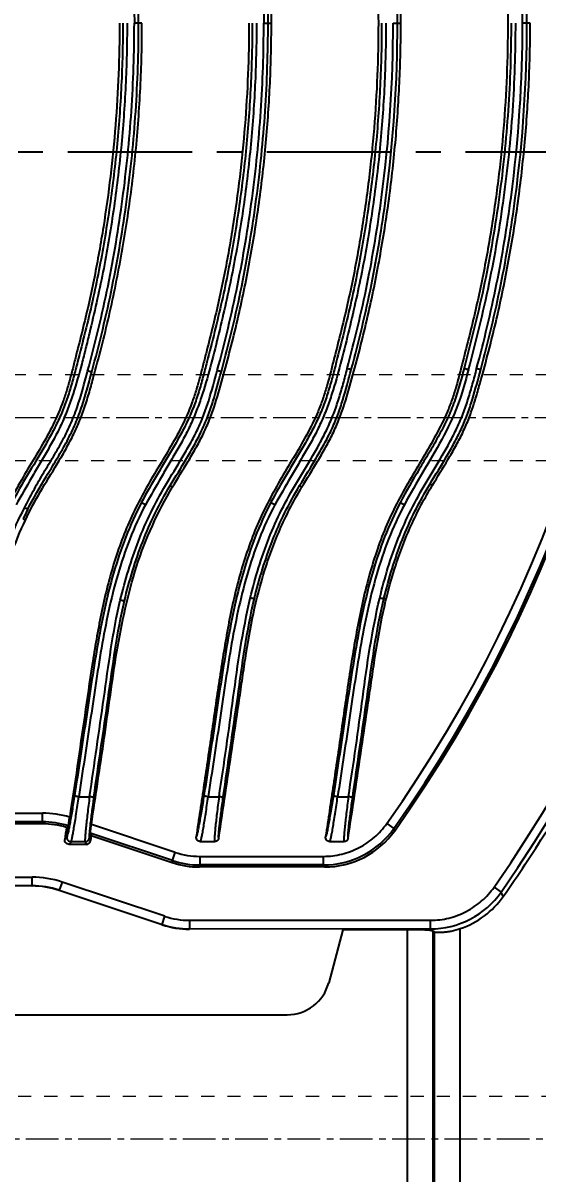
# Model space of a CAD drawing. Header units: millimetres. Extents: x -946 to 3963, y -10008 to 1396.
# Drawn here: x 1939.4 to 1999.4, y -3191.5 to -3057.5 of the extents above; entities that cross this region are included whole.
import ezdxf

# ---------------------------------------------------------------- set-up
doc = ezdxf.new("R2010")
doc.units = ezdxf.units.MM
doc.header["$LTSCALE"] = 16.335
doc.header["$PDMODE"] = 3
doc.header["$PDSIZE"] = 0.3125
doc.linetypes.add('CENTER', pattern=[0.6, 0.375, -0.075, 0.075, -0.075])
doc.linetypes.add('HIDDEN', pattern=[0.2, 0.1, -0.1])
doc.layers.get('0').update_dxf_attribs({"linetype": 'CONTINUOUS'})
doc.layers.get('Defpoints').update_dxf_attribs({"linetype": 'CONTINUOUS'})
doc.layers.add('cool', color=153, linetype='HIDDEN', lineweight=9)
doc.layers.add('DEFAULT_2', color=8, linetype='HIDDEN')
doc.layers.add('DIM', color=3, linetype='CONTINUOUS')
doc.styles.get("Standard").update_dxf_attribs({"font": 'txt', "width": 0.8})
doc.dimstyles.new('11', dxfattribs={"dimtxt": 10, "dimasz": 10, "dimexe": 0, "dimexo": 0, "dimgap": 0, "dimtad": 0, "dimzin": 0, "dimdsep": 46, "dimtxsty": 'Standard', "dimcen": 0, "dimclrd": 4, "dimclre": 4, "dimclrt": 6, "dimazin": 0, "dimtfac": 1, "dimtofl": 0, "dimtmove": 0, "dimatfit": 3, "dimfxl": 0, "dimtolj": 1, "dimtzin": 0, "dimarcsym": 0})

# ---------------------------------------------------------------- blocks, each defined once
blk = doc.blocks.new('02')
at = {"layer": 'cool', "ltscale": 0.932966}
blk.add_line((1262.52, -963.86), (1863.86, -963.86), dxfattribs=at)
at = {"layer": 'cool', "color": 1, "linetype": 'CENTER', "ltscale": 0.621977}
blk.add_line((1248.19, -968.86), (1878.19, -968.86), dxfattribs=at)
blk = doc.blocks.new('*D205')
at = {"layer": 'Defpoints', "color": 0}
for p in [(1773.18, -3072.54), (2067.38, -3072.54), (2099.57, -3072.54)]:
    blk.add_point(p, dxfattribs=at)
at = {"layer": 'DIM', "color": 4, "lineweight": -2}
blk.add_line((2067.38, -3072.54), (2099.57, -3072.54), dxfattribs=at)
at = {"layer": 'DIM', "color": 6, "insert": (2105.57, -3072.54), "char_height": 6, "attachment_point": 5}
blk.add_mtext('\\A1;0.00', dxfattribs=at)
blk = doc.blocks.new('*D206')
at = {"layer": 'Defpoints', "color": 0}
for p in [(2061.25, -3041.54), (2099.57, -3041.54), (1773.18, -3072.54)]:
    blk.add_point(p, dxfattribs=at)
at = {"layer": 'DIM', "color": 4, "lineweight": -2}
blk.add_line((2061.25, -3041.54), (2099.57, -3041.54), dxfattribs=at)
at = {"layer": 'DIM', "color": 6, "insert": (2107.57, -3041.54), "char_height": 6, "attachment_point": 5}
blk.add_mtext('\\A1;31.00', dxfattribs=at)
blk = doc.blocks.new('*D207')
at = {"layer": 'Defpoints', "color": 0}
for p in [(1773.18, -3072.54), (2067.38, -3103.54), (2099.57, -3103.54)]:
    blk.add_point(p, dxfattribs=at)
at = {"layer": 'DIM', "color": 4, "lineweight": -2}
blk.add_line((2067.38, -3103.54), (2099.57, -3103.54), dxfattribs=at)
at = {"layer": 'DIM', "color": 6, "insert": (2107.57, -3103.54), "char_height": 6, "attachment_point": 5}
blk.add_mtext('\\A1;31.00', dxfattribs=at)
blk = doc.blocks.new('*D208')
at = {"layer": 'Defpoints', "color": 0}
for p in [(1773.18, -3072.54), (2033.36, -3187.54), (2099.57, -3187.54)]:
    blk.add_point(p, dxfattribs=at)
at = {"layer": 'DIM', "color": 4, "lineweight": -2}
blk.add_line((2033.36, -3187.54), (2099.57, -3187.54), dxfattribs=at)
at = {"layer": 'DIM', "color": 6, "insert": (2109.17, -3187.54), "char_height": 6, "attachment_point": 5}
blk.add_mtext('\\A1;115.00', dxfattribs=at)
blk = doc.blocks.new('*D209')
at = {"layer": 'Defpoints', "color": 0}
for p in [(1773.18, -3072.54), (2039.18, -3232.54), (2099.57, -3232.54)]:
    blk.add_point(p, dxfattribs=at)
at = {"layer": 'DIM', "color": 4, "lineweight": -2}
blk.add_line((2039.18, -3232.54), (2099.57, -3232.54), dxfattribs=at)
at = {"layer": 'DIM', "color": 6, "insert": (2109.57, -3232.54), "char_height": 6, "attachment_point": 5}
blk.add_mtext('\\A1;160.00', dxfattribs=at)
blk = doc.blocks.new('*D211')
at = {"layer": 'Defpoints', "color": 0}
for p in [(1773.18, -3072.54), (2028.18, -3229.89), (2028.18, -3271.38)]:
    blk.add_point(p, dxfattribs=at)
at = {"layer": 'DIM', "color": 4, "lineweight": -2}
blk.add_line((2028.18, -3229.89), (2028.18, -3271.38), dxfattribs=at)
at = {"layer": 'DIM', "color": 6, "insert": (2028.18, -3282.58), "char_height": 6, "attachment_point": 5, "rotation": 90}
blk.add_mtext('\\A1;255.00', dxfattribs=at)
blk = doc.blocks.new('*D226')
at = {"layer": 'Defpoints', "color": 0}
for p in [(2028.18, -2873.59), (2028.18, -2910.75), (1773.18, -3072.54)]:
    blk.add_point(p, dxfattribs=at)
at = {"layer": 'DIM', "color": 4, "lineweight": -2}
blk.add_line((2028.18, -2910.75), (2028.18, -2873.59), dxfattribs=at)
at = {"layer": 'DIM', "color": 6, "insert": (2028.18, -2862.39), "char_height": 6, "attachment_point": 5, "rotation": 90}
blk.add_mtext('\\A1;255.00', dxfattribs=at)
blk = doc.blocks.new('*D227')
at = {"layer": 'Defpoints', "color": 0}
for p in [(2039.18, -2912.54), (2096.69, -2912.54), (1773.18, -3072.54)]:
    blk.add_point(p, dxfattribs=at)
at = {"layer": 'DIM', "color": 4, "lineweight": -2}
blk.add_line((2039.18, -2912.54), (2096.69, -2912.54), dxfattribs=at)
at = {"layer": 'DIM', "color": 6, "insert": (2106.69, -2912.54), "char_height": 6, "attachment_point": 5}
blk.add_mtext('\\A1;160.00', dxfattribs=at)
blk = doc.blocks.new('*D228')
at = {"layer": 'Defpoints', "color": 0}
for p in [(2065.11, -2963.54), (2096.69, -2963.54), (1773.18, -3072.54)]:
    blk.add_point(p, dxfattribs=at)
at = {"layer": 'DIM', "color": 4, "lineweight": -2}
blk.add_line((2065.11, -2963.54), (2096.69, -2963.54), dxfattribs=at)
at = {"layer": 'DIM', "color": 6, "insert": (2106.69, -2963.54), "char_height": 6, "attachment_point": 5}
blk.add_mtext('\\A1;109.00', dxfattribs=at)
blk = doc.blocks.new('09')
at = {"layer": 'cool', "ltscale": 0.932966}
for p, q in [((-509.34, -627.52), (-950.01, -627.52)), ((-509.34, -637.52), (-950.01, -637.52))]:
    blk.add_line(p, q, dxfattribs=at)
at = {"layer": 'cool', "color": 1, "linetype": 'CENTER', "ltscale": 0.621977}
blk.add_line((-495.01, -632.52), (-1125.01, -632.52), dxfattribs=at)

msp = doc.modelspace()

# ---------------------------------------------------------------- linework, layer by layer
at = {"color": 7, "linetype": 'Continuous'}
for p, q in [((1953.28, -3057.537), (1952.391, -3057.537)), ((1967.466, -3057.537), (1968.355, -3057.537)), ((1982.541, -3057.537), (1983.43, -3057.537)), ((1998.505, -3057.537), (1997.616, -3057.537)), ((1956.571, -3111.424), (1956.841, -3111.584)), ((1971.646, -3111.424), (1971.916, -3111.584)), ((1986.852, -3111.204), (1987.122, -3111.365)), ((1939.422, -3115.317), (1939.695, -3115.447)), ((1945.918, -3147.682), (1947.178, -3147.682)), ((1960.993, -3147.682), (1962.253, -3147.682)), ((1976.068, -3147.682), (1977.328, -3147.682)), ((1936.656, -3149.594), (1941.688, -3149.594)), ((1941.688, -3150.598), (1941.688, -3149.594)), ((1941.688, -3150.598), (1936.681, -3150.598)), ((1941.664, -3150.832), (1936.798, -3150.832)), ((1941.664, -3150.832), (1941.688, -3150.598)), ((1944.712, -3151.063), (1944.856, -3150.1)), ((1957.158, -3154.156), (1947.381, -3150.897)), ((1981.795, -3150.806), (1982.615, -3151.386)), ((1944.494, -3151.239), (1944.68, -3151.054)), ((1947.238, -3151.854), (1947.145, -3152.485)), ((1947.238, -3151.854), (1947.379, -3152.201)), ((1956.84, -3155.108), (1947.263, -3151.915)), ((1947.379, -3152.201), (1947.291, -3152.79)), ((1947.379, -3152.201), (1956.802, -3155.342)), ((1982.731, -3151.627), (1982.615, -3151.386)), ((1944.522, -3152.338), (1944.285, -3152.643)), ((1944.781, -3153.219), (1945.018, -3152.914)), ((1946.795, -3153.219), (1944.781, -3153.219)), ((1946.649, -3152.914), (1945.018, -3152.914)), ((1946.649, -3152.914), (1946.795, -3153.219)), ((1947.291, -3152.79), (1947.145, -3152.485)), ((1961.724, -3152.914), (1960.093, -3152.914)), ((1976.799, -3152.914), (1975.168, -3152.914)), ((1956.84, -3155.108), (1957.158, -3154.156)), ((1960.014, -3154.619), (1974.423, -3154.619)), ((1960.014, -3154.619), (1960.014, -3155.623)), ((1974.423, -3155.623), (1974.423, -3154.619)), ((1956.802, -3155.342), (1956.84, -3155.108)), ((1960.014, -3155.623), (1959.976, -3155.857)), ((1974.545, -3155.857), (1959.976, -3155.857)), ((1974.423, -3155.623), (1960.014, -3155.623)), ((1974.423, -3155.623), (1974.545, -3155.857)), ((1936.798, -3157.043), (1940.473, -3157.043)), ((1940.473, -3158.047), (1940.473, -3157.043)), ((1943.964, -3157.61), (1943.647, -3158.562)), ((1955.949, -3161.605), (1943.964, -3157.61)), ((1940.469, -3158.071), (1926.259, -3158.071)), ((1940.469, -3158.071), (1940.473, -3158.047)), ((1943.647, -3158.562), (1943.643, -3158.586)), ((1955.628, -3162.581), (1943.643, -3158.586)), ((1994.294, -3158.205), (1995.117, -3158.78)), ((1995.364, -3159.285), (1995.117, -3158.78)), ((1955.632, -3162.557), (1955.949, -3161.605)), ((1955.628, -3162.581), (1955.632, -3162.557)), ((1958.805, -3162.068), (1986.887, -3162.068)), ((1958.805, -3162.068), (1958.805, -3163.072)), ((1986.887, -3163.072), (1986.887, -3162.068)), ((1986.887, -3163.072), (1958.801, -3163.096)), ((1958.805, -3163.072), (1958.801, -3163.096)), ((1976.694, -3163.159), (1975.032, -3169.359)), ((1984.183, -3163.159), (1976.694, -3163.159)), ((1984.183, -3163.159), (1984.183, -3216.178)), ((1986.985, -3163.26), (1986.887, -3163.072)), ((1987.172, -3163.301), (1987.172, -3216.179)), ((1987.369, -3224.65), (1987.369, -3163.416)), ((1990.358, -3240.299), (1990.358, -3163.036)), ((1929.574, -3173.064), (1970.203, -3173.064))]:
    msp.add_line(p, q, dxfattribs=at)
at = {"color": 1, "linetype": 'CENTER', "ltscale": 2.363516}
msp.add_line((1458.182, -3072.537), (2088.182, -3072.537), dxfattribs=at)
at = {"color": 7, "linetype": 'Continuous'}
for centre, radius, start, end in [((1850.061, -3057.537), 176.894, 325.08661, 34.91339), ((1850.061, -3057.537), 175.89, 325.08661, 34.91339), ((1850.061, -3057.537), 161.41, 324.70131, 35.29869), ((1850.061, -3057.537), 162.413, 324.70131, 35.29869), ((1850.061, -3057.537), 162.648, 324.65576, 35.34424), ((1976.984, -3132.851), 41.453, 153.21855, 154.97743), ((1941.694, -3160.591), 10.997, 73.25827, 90.03298), ((1941.657, -3160.919), 10.087, 73.66473, 89.95838), ((1941.694, -3160.593), 9.995, 72.61839, 90.03544), ((1974.545, -3145.822), 10.035, 269.99588, 324.65988), ((1850.061, -3057.537), 177.386, 324.99861, 327.92118), ((1945.02, -3152.41), 0.503, 171.88449, 269.8602), ((1946.795, -3152.717), 0.502, 269.99958, 351.61454), ((1960.016, -3145.572), 9.047, 251.58099, 269.98406), ((1960.025, -3145.519), 10.103, 251.62681, 269.93825), ((1940.462, -3168.154), 11.111, 71.62431, 89.94074), ((1940.463, -3168.145), 10.098, 71.62181, 89.94324), ((1987.144, -3153.53), 10.035, 288.68039, 325.00283), ((1958.815, -3152.978), 9.091, 251.62431, 269.94074), ((1958.816, -3152.969), 10.103, 251.62681, 269.93825), ((2003.839, -3134.944), 32.893, 239.55537, 239.9543), ((1970.203, -3168.064), 5, 270, 345)]:
    msp.add_arc(centre, radius, start, end, dxfattribs=at)
for centre, major_axis, ratio, start_param, end_param in [((3492.654, -3381.938), (1552.484, 200.137), 0.999342, 2.8652866, 2.8661934), ((1959.981, -3145.793), (1.612, 9.934), 0.9985935, -3.3022455, -2.9809398), ((1940.465, -3168.135), (1.612, 9.934), 0.9985935, -0.1606529, 0.1606529), ((1958.806, -3153.032), (-1.612, -9.934), 0.9985935, -0.1606529, 0.1606529), ((1984.183, -3163.316), (3, 0), 0.0524078, 0.365703, 1.5707963)]:
    msp.add_ellipse(centre, major_axis=major_axis, ratio=ratio, start_param=start_param, end_param=end_param, dxfattribs=at)
for points, knots in [([(1959.597, -2962.736), (1959.897, -2964.758), (1960.507, -2968.799), (1961.396, -2974.865), (1962.262, -2980.934), (1963.06, -2985.981), (1963.861, -2989.99), (1964.589, -2992.969), (1965.479, -2995.905), (1966.554, -2998.78), (1967.851, -3001.561), (1969.338, -3004.244), (1970.918, -3006.871), (1972.467, -3009.519), (1973.615, -3011.807), (1974.354, -3013.714), (1974.963, -3015.666), (1975.583, -3018.146), (1976.344, -3021.117), (1977.067, -3024.096), (1977.727, -3027.089), (1978.312, -3030.099), (1979.006, -3034.127), (1979.736, -3039.185), (1980.564, -3047.317), (1980.813, -3053.451), (1980.813, -3057.537)], [0, 0, 0, 0, 0.0624957, 0.1249913, 0.1874871, 0.2499822, 0.2812327, 0.3124839, 0.3437395, 0.3750023, 0.4062503, 0.4375085, 0.4687475, 0.500021, 0.531299, 0.5469017, 0.5625149, 0.5938092, 0.6250622, 0.6562986, 0.6875503, 0.7187999, 0.7500485, 0.8125426, 0.875037, 1, 1, 1, 1]), ([(1974.672, -2962.736), (1974.972, -2964.758), (1975.582, -2968.799), (1976.471, -2974.865), (1977.337, -2980.934), (1978.135, -2985.981), (1978.936, -2989.99), (1979.664, -2992.969), (1980.554, -2995.905), (1981.629, -2998.78), (1982.926, -3001.561), (1984.413, -3004.244), (1985.993, -3006.871), (1987.542, -3009.519), (1988.69, -3011.807), (1989.429, -3013.714), (1990.038, -3015.666), (1990.658, -3018.146), (1991.419, -3021.117), (1992.142, -3024.096), (1992.802, -3027.089), (1993.387, -3030.099), (1994.081, -3034.127), (1994.811, -3039.185), (1995.639, -3047.317), (1995.888, -3053.451), (1995.888, -3057.537)], [0, 0, 0, 0, 0.0624957, 0.1249913, 0.1874871, 0.2499822, 0.2812327, 0.3124839, 0.3437395, 0.3750023, 0.4062503, 0.4375085, 0.4687475, 0.500021, 0.531299, 0.5469017, 0.5625149, 0.5938092, 0.6250622, 0.6562986, 0.6875503, 0.7187999, 0.7500485, 0.8125426, 0.875037, 1, 1, 1, 1]), ([(1983.43, -3057.537), (1983.43, -3054.963), (1983.3, -3049.816), (1982.718, -3042.114), (1981.91, -3035.728), (1981.073, -3030.649), (1980.351, -3026.856), (1979.534, -3023.083), (1978.61, -3019.333), (1977.602, -3015.609), (1976.556, -3011.885), (1974.903, -3008.377), (1972.878, -3005.09), (1970.883, -3001.784), (1969.75, -2999.467), (1969.245, -2998.284)], [0, 0, 0, 0, 0.1249957, 0.2499904, 0.3749848, 0.4374866, 0.4999868, 0.562493, 0.6249846, 0.6874981, 0.7500027, 0.8124988, 0.8750027, 0.9375031, 1, 1, 1, 1]), ([(1939.695, -3001.411), (1940.257, -3002.499), (1941.496, -3004.617), (1943.423, -3007.733), (1945.154, -3010.964), (1946.102, -3013.857), (1946.745, -3016.197), (1947.212, -3017.961), (1947.677, -3019.727), (1948.266, -3022.087), (1948.943, -3025.047), (1949.667, -3028.613), (1950.306, -3032.189), (1951.046, -3036.973), (1951.76, -3042.986), (1952.277, -3050.246), (1952.391, -3055.104), (1952.391, -3057.537)], [0, 0, 0, 0, 0.062992, 0.1261033, 0.1886675, 0.250948, 0.2822236, 0.3135448, 0.3448703, 0.3761825, 0.4386997, 0.5010735, 0.5633678, 0.6256173, 0.7500983, 0.8747982, 1, 1, 1, 1]), ([(1952.893, -3057.537), (1952.893, -3055.097), (1952.778, -3050.227), (1952.26, -3042.948), (1951.543, -3036.92), (1950.801, -3032.125), (1950.159, -3028.539), (1949.433, -3024.964), (1948.754, -3021.997), (1948.163, -3019.63), (1947.697, -3017.861), (1947.228, -3016.091), (1946.579, -3013.73), (1945.616, -3010.799), (1943.866, -3007.533), (1941.933, -3004.408), (1940.697, -3002.298), (1940.14, -3001.221)], [0, 0, 0, 0, 0.1250926, 0.2496836, 0.3740534, 0.4362456, 0.4984824, 0.560803, 0.6232833, 0.6545699, 0.6858505, 0.7171265, 0.7484344, 0.8114341, 0.874767, 0.9378146, 1, 1, 1, 1]), ([(1957.769, -3006.557), (1958.353, -3007.476), (1959.432, -3009.375), (1960.71, -3012.392), (1961.679, -3015.517), (1962.767, -3019.739), (1964.053, -3025.037), (1965.29, -3031.465), (1966.26, -3037.94), (1967.189, -3046.621), (1967.467, -3053.172), (1967.466, -3057.537)], [0, 0, 0, 0, 0.0624487, 0.1248941, 0.1873404, 0.249804, 0.3747513, 0.4997482, 0.6247867, 0.7498586, 1, 1, 1, 1]), ([(1983.043, -3057.537), (1983.043, -3053.639), (1982.822, -3047.797), (1982.086, -3040.052), (1981.317, -3034.28), (1980.331, -3028.536), (1979.33, -3023.777), (1978.412, -3019.99), (1977.66, -3017.159), (1976.908, -3014.323), (1976.309, -3012.455), (1975.954, -3011.54)], [0, 0, 0, 0, 0.2502401, 0.3748814, 0.4994266, 0.6240474, 0.7489485, 0.8115904, 0.8742533, 0.9369593, 1, 1, 1, 1]), ([(1997.616, -3057.537), (1997.603, -3055.595), (1997.533, -3051.712), (1997.212, -3045.894), (1996.654, -3040.096), (1995.889, -3034.323), (1995.087, -3029.537), (1994.304, -3025.736), (1993.665, -3022.898), (1993.014, -3020.063), (1992.072, -3016.301), (1991.176, -3013.53), (1990.514, -3011.709)], [0, 0, 0, 0, 0.1250917, 0.2501698, 0.3752328, 0.5002661, 0.6252671, 0.6877451, 0.7502231, 0.8126984, 0.8751448, 1, 1, 1, 1]), ([(1967.968, -3057.537), (1967.968, -3053.924), (1967.715, -3046.711), (1966.767, -3037.743), (1965.637, -3030.634), (1964.776, -3026.213), (1963.991, -3022.69), (1963.352, -3020.055), (1962.657, -3017.431), (1962.195, -3015.682), (1961.948, -3014.812)], [0, 0, 0, 0, 0.2504372, 0.4997934, 0.6244661, 0.7493187, 0.8118975, 0.8745956, 0.9372949, 1, 1, 1, 1]), ([(1968.355, -3057.537), (1968.355, -3053.922), (1968.096, -3046.689), (1966.956, -3035.894), (1965.038, -3025.209), (1963.259, -3018.194), (1962.268, -3014.717)], [0, 0, 0, 0, 0.2499843, 0.5000017, 0.749998, 1, 1, 1, 1]), ([(1998.118, -3057.537), (1998.118, -3053.923), (1997.865, -3046.71), (1996.917, -3037.742), (1995.786, -3030.633), (1994.926, -3026.213), (1994.141, -3022.691), (1993.502, -3020.055), (1992.807, -3017.432), (1992.345, -3015.682), (1992.098, -3014.811)], [0, 0, 0, 0, 0.250471, 0.4998267, 0.6244863, 0.7493181, 0.8118819, 0.8745671, 0.9372712, 1, 1, 1, 1]), ([(1950.663, -3057.537), (1950.663, -3061.508), (1950.428, -3067.468), (1949.646, -3075.373), (1948.958, -3080.291), (1948.298, -3084.207), (1947.749, -3087.135), (1947.132, -3090.05), (1946.446, -3092.949), (1945.83, -3095.354), (1945.346, -3097.28), (1944.979, -3098.724), (1944.577, -3100.159), (1943.953, -3102.045), (1942.981, -3104.336), (1941.533, -3106.944), (1939.462, -3110.331), (1937.503, -3113.796), (1935.942, -3117.452), (1934.651, -3121.211), (1933.449, -3126.037), (1932.449, -3131.911), (1931.585, -3137.805), (1930.742, -3143.703), (1930.15, -3147.63), (1929.857, -3149.594)], [0, 0, 0, 0, 0.1249727, 0.1874711, 0.2499696, 0.2812203, 0.3124711, 0.3437228, 0.3749719, 0.4062197, 0.4218517, 0.4374851, 0.4531093, 0.468735, 0.500006, 0.5312536, 0.5625155, 0.6250021, 0.6562544, 0.6875136, 0.7500005, 0.8124995, 0.8749995, 0.9374997, 1, 1, 1, 1]), ([(1951.05, -3057.537), (1951.05, -3059.965), (1950.933, -3064.813), (1950.404, -3072.058), (1949.671, -3078.055), (1948.919, -3082.826), (1948.27, -3086.392), (1947.529, -3089.948), (1946.676, -3093.489), (1945.922, -3096.432), (1945.317, -3098.78), (1944.829, -3100.514), (1944.255, -3102.209), (1943.553, -3103.853), (1942.732, -3105.451), (1941.535, -3107.561), (1939.941, -3110.171), (1938.715, -3112.298), (1938.144, -3113.389)], [0, 0, 0, 0, 0.1253855, 0.2502477, 0.3748907, 0.4372121, 0.4995768, 0.5620314, 0.6246989, 0.6876098, 0.7189058, 0.7499045, 0.7805975, 0.8112191, 0.8420942, 0.8733166, 0.9364479, 1, 1, 1, 1]), ([(1951.552, -3057.537), (1951.537, -3059.972), (1951.434, -3064.841), (1950.899, -3072.128), (1950.016, -3079.378), (1949.002, -3085.379), (1947.991, -3090.138), (1947.3, -3093.099), (1946.719, -3095.46), (1946.124, -3097.817), (1945.468, -3100.161), (1944.663, -3102.457), (1943.97, -3104.144), (1943.162, -3105.78), (1942.264, -3107.366), (1941.33, -3108.932), (1940.111, -3111.034), (1939.216, -3112.621), (1938.606, -3113.671)], [0, 0, 0, 0, 0.1251138, 0.2502097, 0.375277, 0.5003004, 0.5627992, 0.6252826, 0.6565186, 0.6877499, 0.750214, 0.7814823, 0.8127195, 0.8439142, 0.8751307, 0.9063761, 0.9376006, 1, 1, 1, 1]), ([(1939.695, -3115.447), (1940.228, -3114.31), (1941.421, -3112.094), (1943.09, -3109.434), (1944.369, -3107.269), (1945.252, -3105.602), (1946.037, -3103.887), (1946.687, -3102.116), (1947.224, -3100.309), (1947.873, -3097.881), (1948.69, -3094.848), (1949.568, -3091.183), (1950.344, -3087.495), (1951.034, -3083.79), (1951.832, -3078.828), (1952.601, -3072.593), (1953.156, -3065.074), (1953.28, -3060.049), (1953.28, -3057.537)], [0, 0, 0, 0, 0.0624986, 0.1249939, 0.1562516, 0.1875483, 0.2188151, 0.2500373, 0.2812922, 0.3125791, 0.3750777, 0.4375609, 0.5000632, 0.562557, 0.6250524, 0.750035, 0.8750173, 1, 1, 1, 1]), ([(1965.738, -3057.537), (1965.738, -3061.527), (1965.501, -3067.517), (1964.711, -3075.461), (1964.016, -3080.403), (1963.349, -3084.338), (1962.796, -3087.28), (1962.171, -3090.208), (1961.478, -3093.12), (1960.861, -3095.537), (1960.371, -3097.472), (1959.999, -3098.923), (1959.589, -3100.363), (1958.948, -3102.254), (1957.947, -3104.546), (1956.48, -3107.159), (1954.918, -3109.713), (1953.417, -3112.304), (1952.064, -3114.977), (1950.908, -3117.742), (1949.634, -3121.528), (1948.456, -3126.384), (1947.466, -3132.289), (1946.603, -3138.214), (1945.752, -3144.14), (1945.157, -3148.087), (1944.862, -3150.06)], [0, 0, 0, 0, 0.1249698, 0.1874668, 0.2499639, 0.281214, 0.3124641, 0.3437151, 0.3749634, 0.4062098, 0.421843, 0.4374785, 0.4531024, 0.4687246, 0.4999951, 0.5312451, 0.5625035, 0.5937522, 0.6250087, 0.6562617, 0.6875194, 0.7500057, 0.8125035, 0.8750022, 0.9375011, 1, 1, 1, 1]), ([(1946.952, -3098.082), (1947.395, -3096.44), (1948.249, -3093.14), (1949.354, -3088.14), (1950.285, -3083.092), (1951.304, -3076.325), (1952.161, -3067.807), (1952.39, -3060.962), (1952.39, -3057.537)], [0, 0, 0, 0, 0.124347, 0.2492027, 0.3744151, 0.4995904, 0.7495746, 1, 1, 1, 1]), ([(1947.438, -3098.183), (1947.883, -3096.538), (1948.739, -3093.23), (1949.847, -3088.217), (1950.781, -3083.157), (1951.804, -3076.373), (1952.663, -3067.833), (1952.893, -3060.97), (1952.893, -3057.537)], [0, 0, 0, 0, 0.1243122, 0.2491916, 0.3744048, 0.4995772, 0.7495661, 1, 1, 1, 1]), ([(1966.125, -3057.537), (1966.125, -3059.966), (1966.008, -3064.815), (1965.478, -3072.061), (1964.746, -3078.06), (1963.994, -3082.831), (1963.344, -3086.397), (1962.603, -3089.953), (1961.75, -3093.494), (1960.996, -3096.437), (1960.39, -3098.785), (1959.902, -3100.519), (1959.328, -3102.212), (1958.627, -3103.855), (1957.807, -3105.45), (1956.613, -3107.556), (1955.023, -3110.16), (1953.799, -3112.282), (1953.229, -3113.37)], [0, 0, 0, 0, 0.1254684, 0.2504039, 0.3751112, 0.4374615, 0.4998529, 0.5623319, 0.6250218, 0.6879553, 0.7192611, 0.7502638, 0.7809489, 0.8115465, 0.842381, 0.8735513, 0.9365683, 1, 1, 1, 1]), ([(1966.627, -3057.537), (1966.612, -3059.971), (1966.508, -3064.839), (1965.973, -3072.123), (1965.092, -3079.37), (1964.08, -3085.369), (1963.07, -3090.127), (1962.238, -3093.678), (1961.364, -3097.217), (1960.546, -3100.146), (1959.743, -3102.441), (1959.052, -3104.129), (1958.247, -3105.765), (1957.349, -3107.351), (1956.416, -3108.916), (1955.197, -3111.017), (1954.301, -3112.603), (1953.691, -3113.652)], [0, 0, 0, 0, 0.1251139, 0.2502097, 0.3752771, 0.5003005, 0.5627993, 0.6252831, 0.6877494, 0.7502136, 0.7814822, 0.8127194, 0.8439137, 0.8751299, 0.9063756, 0.9376006, 1, 1, 1, 1]), ([(1956.841, -3111.584), (1957.437, -3110.582), (1958.364, -3109.101), (1959.542, -3107.09), (1960.368, -3105.549), (1961.092, -3103.956), (1961.884, -3101.764), (1962.668, -3098.957), (1963.576, -3095.582), (1964.687, -3091.057), (1965.867, -3085.351), (1966.978, -3078.448), (1967.771, -3071.502), (1968.248, -3064.527), (1968.355, -3059.867), (1968.355, -3057.537)], [0, 0, 0, 0, 0.0625009, 0.0937523, 0.1250183, 0.156265, 0.1875241, 0.2500273, 0.3125282, 0.3750291, 0.5000223, 0.6250166, 0.7500108, 0.8750054, 1, 1, 1, 1]), ([(1980.813, -3057.537), (1980.813, -3061.623), (1980.564, -3067.757), (1979.736, -3075.889), (1979.006, -3080.947), (1978.312, -3084.975), (1977.727, -3087.985), (1977.067, -3090.978), (1976.344, -3093.957), (1975.583, -3096.927), (1974.963, -3099.408), (1974.354, -3101.36), (1973.615, -3103.267), (1972.467, -3105.555), (1970.918, -3108.203), (1969.338, -3110.83), (1967.851, -3113.513), (1966.554, -3116.294), (1965.479, -3119.168), (1964.589, -3122.104), (1963.861, -3125.084), (1963.06, -3129.093), (1962.262, -3134.14), (1961.396, -3140.209), (1960.507, -3146.275), (1959.897, -3150.316), (1959.597, -3152.338)], [0, 0, 0, 0, 0.124963, 0.1874574, 0.2499515, 0.2812001, 0.3124497, 0.3437014, 0.3749378, 0.4061908, 0.4374851, 0.4530982, 0.468701, 0.499979, 0.5312525, 0.5624915, 0.5937497, 0.6249977, 0.6562605, 0.6875161, 0.7187673, 0.7500178, 0.8125129, 0.8750087, 0.9375043, 1, 1, 1, 1]), ([(1962.04, -3098.038), (1962.483, -3096.399), (1963.334, -3093.102), (1964.437, -3088.107), (1965.366, -3083.065), (1966.382, -3076.304), (1967.237, -3067.795), (1967.466, -3060.958), (1967.466, -3057.537)], [0, 0, 0, 0, 0.1243485, 0.2492061, 0.3744192, 0.4995945, 0.7495768, 1, 1, 1, 1]), ([(1962.524, -3098.14), (1962.969, -3096.497), (1963.823, -3093.192), (1964.929, -3088.184), (1965.861, -3083.129), (1966.881, -3076.352), (1967.739, -3067.822), (1967.968, -3060.966), (1967.968, -3057.537)], [0, 0, 0, 0, 0.1243152, 0.2491966, 0.3744101, 0.4995819, 0.7495684, 1, 1, 1, 1]), ([(1981.2, -3057.537), (1981.2, -3059.966), (1981.083, -3064.815), (1980.553, -3072.062), (1979.821, -3078.06), (1979.068, -3082.831), (1978.418, -3086.398), (1977.678, -3089.954), (1976.825, -3093.495), (1976.071, -3096.438), (1975.465, -3098.786), (1974.977, -3100.52), (1974.403, -3102.213), (1973.702, -3103.855), (1972.882, -3105.45), (1971.688, -3107.556), (1970.098, -3110.161), (1968.874, -3112.283), (1968.304, -3113.371)], [0, 0, 0, 0, 0.1254693, 0.2504056, 0.3751136, 0.4374642, 0.4998559, 0.5623352, 0.6250254, 0.6879592, 0.719265, 0.7502676, 0.7809525, 0.8115498, 0.8423839, 0.8735538, 0.9365696, 1, 1, 1, 1]), ([(1981.702, -3057.537), (1981.687, -3059.971), (1981.583, -3064.839), (1981.048, -3072.123), (1980.167, -3079.37), (1979.154, -3085.369), (1978.145, -3090.127), (1977.313, -3093.678), (1976.439, -3097.217), (1975.621, -3100.146), (1974.818, -3102.441), (1974.127, -3104.129), (1973.321, -3105.765), (1972.424, -3107.351), (1971.491, -3108.917), (1970.272, -3111.018), (1969.376, -3112.604), (1968.766, -3113.653)], [0, 0, 0, 0, 0.1251139, 0.2502097, 0.3752771, 0.5003005, 0.5627993, 0.6252831, 0.6877494, 0.7502136, 0.7814821, 0.8127194, 0.8439138, 0.8751299, 0.9063756, 0.9376006, 1, 1, 1, 1]), ([(1971.916, -3111.584), (1972.512, -3110.583), (1973.439, -3109.101), (1974.617, -3107.09), (1975.442, -3105.549), (1976.167, -3103.957), (1976.959, -3101.764), (1977.743, -3098.957), (1978.651, -3095.582), (1979.762, -3091.057), (1980.942, -3085.351), (1982.052, -3078.448), (1982.846, -3071.502), (1983.323, -3064.527), (1983.43, -3059.867), (1983.43, -3057.537)], [0, 0, 0, 0, 0.0625009, 0.0937522, 0.1250185, 0.1562654, 0.1875239, 0.2500275, 0.3125285, 0.3750292, 0.5000225, 0.6250167, 0.7500108, 0.8750054, 1, 1, 1, 1]), ([(1995.888, -3057.537), (1995.888, -3061.623), (1995.639, -3067.757), (1994.811, -3075.889), (1994.081, -3080.947), (1993.387, -3084.975), (1992.802, -3087.985), (1992.142, -3090.978), (1991.419, -3093.957), (1990.658, -3096.927), (1990.038, -3099.408), (1989.429, -3101.36), (1988.69, -3103.267), (1987.542, -3105.555), (1985.993, -3108.203), (1984.413, -3110.83), (1982.926, -3113.513), (1981.629, -3116.294), (1980.554, -3119.168), (1979.664, -3122.104), (1978.936, -3125.084), (1978.135, -3129.093), (1977.337, -3134.14), (1976.471, -3140.209), (1975.582, -3146.275), (1974.972, -3150.316), (1974.672, -3152.338)], [0, 0, 0, 0, 0.124963, 0.1874574, 0.2499515, 0.2812001, 0.3124497, 0.3437014, 0.3749378, 0.4061908, 0.4374851, 0.4530982, 0.468701, 0.499979, 0.5312525, 0.5624915, 0.5937497, 0.6249977, 0.6562605, 0.6875161, 0.7187673, 0.7500178, 0.8125129, 0.8750087, 0.9375043, 1, 1, 1, 1]), ([(1977.177, -3097.802), (1977.616, -3096.171), (1978.457, -3092.893), (1979.546, -3087.925), (1980.464, -3082.912), (1981.972, -3072.834), (1982.539, -3064.328), (1982.539, -3057.537)], [0, 0, 0, 0, 0.1244086, 0.2493062, 0.3745446, 0.4997454, 1, 1, 1, 1]), ([(1977.663, -3097.904), (1978.103, -3096.269), (1978.947, -3092.982), (1980.04, -3088.002), (1980.961, -3082.977), (1982.473, -3072.873), (1983.043, -3064.345), (1983.043, -3057.537)], [0, 0, 0, 0, 0.1243832, 0.2493057, 0.3745416, 0.4997361, 1, 1, 1, 1]), ([(1987.122, -3111.365), (1987.717, -3110.369), (1988.641, -3108.895), (1989.806, -3106.889), (1990.616, -3105.348), (1991.321, -3103.756), (1991.9, -3102.114), (1992.403, -3100.448), (1993.016, -3098.212), (1993.77, -3095.412), (1994.87, -3090.906), (1996.04, -3085.225), (1997.14, -3078.353), (1997.927, -3071.438), (1998.399, -3064.495), (1998.505, -3059.856), (1998.505, -3057.537)], [0, 0, 0, 0, 0.0625008, 0.0937524, 0.1250175, 0.1562646, 0.1875236, 0.2187812, 0.250031, 0.3125316, 0.3750321, 0.5000247, 0.6250183, 0.7500119, 0.875006, 1, 1, 1, 1]), ([(1996.275, -3057.537), (1996.275, -3060.934), (1996.046, -3067.716), (1995.18, -3076.148), (1994.156, -3082.834), (1993.226, -3087.828), (1992.091, -3092.794), (1991.234, -3096.086), (1990.81, -3097.737)], [0, 0, 0, 0, 0.2505056, 0.4998699, 0.6244794, 0.749207, 0.8743012, 1, 1, 1, 1]), ([(1996.775, -3057.537), (1996.775, -3060.948), (1996.546, -3067.757), (1995.677, -3076.223), (1994.649, -3082.938), (1993.716, -3087.952), (1992.578, -3092.935), (1991.719, -3096.237), (1991.294, -3097.891)], [0, 0, 0, 0, 0.2505719, 0.499991, 0.6246459, 0.7494407, 0.8745615, 1, 1, 1, 1]), ([(1992.252, -3097.802), (1992.691, -3096.171), (1993.532, -3092.893), (1994.621, -3087.925), (1995.539, -3082.912), (1997.047, -3072.834), (1997.614, -3064.328), (1997.614, -3057.537)], [0, 0, 0, 0, 0.1244086, 0.2493062, 0.3745446, 0.4997454, 1, 1, 1, 1]), ([(1992.738, -3097.903), (1993.178, -3096.269), (1994.022, -3092.982), (1995.115, -3088.002), (1996.036, -3082.976), (1997.548, -3072.873), (1998.118, -3064.345), (1998.118, -3057.537)], [0, 0, 0, 0, 0.1243833, 0.2493057, 0.3745417, 0.4997361, 1, 1, 1, 1]), ([(1939.599, -3114.023), (1939.93, -3113.367), (1940.603, -3112.061), (1941.685, -3110.14), (1942.84, -3108.262), (1943.951, -3106.356), (1944.938, -3104.381), (1946.031, -3101.645), (1946.569, -3099.501), (1946.953, -3098.082)], [0, 0, 0, 0, 0.1249287, 0.2498401, 0.3747753, 0.4998443, 0.6249984, 0.7499349, 1, 1, 1, 1]), ([(1939.977, -3114.172), (1940.638, -3112.864), (1941.766, -3110.958), (1943.307, -3108.433), (1944.434, -3106.496), (1945.444, -3104.497), (1946.238, -3102.418), (1946.871, -3100.303), (1947.247, -3098.888), (1947.438, -3098.183)], [0, 0, 0, 0, 0.2479128, 0.3740035, 0.5005587, 0.6268333, 0.7522878, 0.8764722, 1, 1, 1, 1]), ([(1947.437, -3098.184), (1947.434, -3098.187), (1947.418, -3098.185), (1947.39, -3098.184), (1947.343, -3098.175), (1947.254, -3098.158), (1947.122, -3098.126), (1947.011, -3098.098), (1946.953, -3098.082)], [0, 0, 0, 0, 0.0262901, 0.0867116, 0.1806149, 0.3067189, 0.6370037, 1, 1, 1, 1]), ([(1950.752, -3124.782), (1951.307, -3122.45), (1952.353, -3118.984), (1954.262, -3114.54), (1956.038, -3111.319), (1957.665, -3108.701), (1958.907, -3106.567), (1959.761, -3104.939), (1960.485, -3103.262), (1961.261, -3100.965), (1961.724, -3099.208), (1962.04, -3098.038)], [0, 0, 0, 0, 0.2465548, 0.370802, 0.4968849, 0.6243299, 0.6878164, 0.7507893, 0.8132215, 0.875433, 1, 1, 1, 1]), ([(1956.573, -3111.425), (1957.195, -3110.37), (1958.166, -3108.806), (1959.399, -3106.681), (1960.251, -3105.045), (1960.974, -3103.355), (1961.749, -3101.056), (1962.21, -3099.303), (1962.524, -3098.14)], [0, 0, 0, 0, 0.2509295, 0.3771745, 0.503202, 0.6287443, 0.753253, 1, 1, 1, 1]), ([(1962.524, -3098.141), (1962.521, -3098.144), (1962.505, -3098.142), (1962.477, -3098.14), (1962.43, -3098.132), (1962.341, -3098.114), (1962.209, -3098.082), (1962.098, -3098.054), (1962.04, -3098.038)], [0, 0, 0, 0, 0.0262618, 0.086635, 0.1805163, 0.306672, 0.6370848, 1, 1, 1, 1]), ([(1965.901, -3124.526), (1966.188, -3123.348), (1966.819, -3121.003), (1968.008, -3117.559), (1969.502, -3114.23), (1971.292, -3111.053), (1972.889, -3108.469), (1974.086, -3106.353), (1974.913, -3104.726), (1975.637, -3103.051), (1976.22, -3101.321), (1976.732, -3099.571), (1977.042, -3098.395), (1977.185, -3097.804)], [0, 0, 0, 0, 0.1248033, 0.2496808, 0.3746224, 0.4996286, 0.6246869, 0.687227, 0.7497884, 0.812335, 0.8748748, 0.9374483, 1, 1, 1, 1]), ([(1971.647, -3111.424), (1972.281, -3110.351), (1973.271, -3108.76), (1974.52, -3106.594), (1975.381, -3104.927), (1976.105, -3103.205), (1976.879, -3100.865), (1977.345, -3099.085), (1977.663, -3097.904)], [0, 0, 0, 0, 0.2512359, 0.3776346, 0.5037356, 0.6291755, 0.7535269, 1, 1, 1, 1]), ([(1977.663, -3097.905), (1977.66, -3097.907), (1977.644, -3097.905), (1977.616, -3097.904), (1977.57, -3097.895), (1977.483, -3097.879), (1977.353, -3097.848), (1977.243, -3097.82), (1977.185, -3097.804)], [0, 0, 0, 0, 0.0262415, 0.0864546, 0.1799357, 0.3053524, 0.634842, 1, 1, 1, 1]), ([(1980.976, -3124.526), (1981.263, -3123.348), (1981.894, -3121.003), (1983.083, -3117.559), (1984.577, -3114.23), (1986.367, -3111.053), (1987.964, -3108.469), (1989.161, -3106.353), (1989.988, -3104.726), (1990.712, -3103.051), (1991.295, -3101.321), (1991.807, -3099.571), (1992.117, -3098.395), (1992.26, -3097.804)], [0, 0, 0, 0, 0.1248033, 0.2496808, 0.3746224, 0.4996286, 0.6246869, 0.687227, 0.7497884, 0.812335, 0.8748748, 0.9374483, 1, 1, 1, 1]), ([(1990.81, -3097.737), (1990.63, -3098.438), (1990.261, -3099.829), (1989.612, -3101.881), (1988.785, -3103.861), (1987.786, -3105.771), (1986.695, -3107.654), (1985.181, -3110.164), (1984.062, -3112.066), (1983.379, -3113.371)], [0, 0, 0, 0, 0.1248867, 0.2481863, 0.370753, 0.4944405, 0.6196801, 0.7459799, 1, 1, 1, 1]), ([(1991.303, -3097.893), (1990.979, -3099.316), (1990.143, -3102.126), (1988.267, -3106.098), (1985.985, -3109.836), (1984.562, -3112.385), (1983.841, -3113.653)], [0, 0, 0, 0, 0.2500596, 0.5000809, 0.7500833, 1, 1, 1, 1]), ([(1986.853, -3111.204), (1987.48, -3110.15), (1988.452, -3108.585), (1989.673, -3106.452), (1990.511, -3104.809), (1991.213, -3103.114), (1991.967, -3100.814), (1992.426, -3099.064), (1992.738, -3097.903)], [0, 0, 0, 0, 0.2514269, 0.3778176, 0.5038751, 0.6292565, 0.7535539, 1, 1, 1, 1]), ([(1990.81, -3097.737), (1990.811, -3097.741), (1990.826, -3097.747), (1990.853, -3097.76), (1990.9, -3097.776), (1990.992, -3097.807), (1991.128, -3097.846), (1991.244, -3097.877), (1991.303, -3097.892)], [0, 0, 0, 0, 0.0245153, 0.0832975, 0.1798268, 0.3101352, 0.6423379, 1, 1, 1, 1]), ([(1992.738, -3097.905), (1992.735, -3097.907), (1992.719, -3097.905), (1992.691, -3097.904), (1992.645, -3097.895), (1992.558, -3097.879), (1992.428, -3097.848), (1992.318, -3097.82), (1992.26, -3097.804)], [0, 0, 0, 0, 0.0262415, 0.0864546, 0.1799357, 0.3053524, 0.634842, 1, 1, 1, 1]), ([(1947.381, -3150.897), (1947.63, -3149.219), (1948.139, -3145.866), (1948.898, -3140.835), (1949.589, -3135.794), (1950.322, -3130.758), (1951.264, -3125.753), (1952.565, -3120.822), (1954.399, -3116.06), (1955.974, -3113.043), (1956.841, -3111.584)], [0, 0, 0, 0, 0.1249497, 0.2498955, 0.3748304, 0.4997765, 0.6248426, 0.7498601, 0.8749369, 1, 1, 1, 1]), ([(1951.24, -3124.851), (1951.796, -3122.517), (1952.845, -3119.052), (1954.765, -3114.611), (1955.949, -3112.481), (1956.573, -3111.425)], [0, 0, 0, 0, 0.4964705, 0.7461813, 1, 1, 1, 1]), ([(1962.22, -3152.485), (1962.479, -3150.741), (1962.997, -3147.252), (1963.774, -3142.018), (1964.433, -3137.658), (1964.94, -3134.168), (1965.443, -3130.676), (1966.186, -3126.328), (1967.3, -3122.053), (1968.448, -3118.716), (1969.774, -3115.445), (1971.015, -3113.1), (1971.916, -3111.584)], [0, 0, 0, 0, 0.1249988, 0.2499976, 0.3749961, 0.4374962, 0.4999959, 0.6249972, 0.7499828, 0.8125083, 0.8750243, 1, 1, 1, 1]), ([(1966.377, -3124.594), (1966.935, -3122.298), (1967.978, -3118.893), (1969.879, -3114.54), (1971.037, -3112.456), (1971.647, -3111.425)], [0, 0, 0, 0, 0.4981483, 0.7475355, 1, 1, 1, 1]), ([(1977.295, -3152.485), (1977.556, -3150.73), (1978.077, -3147.22), (1978.859, -3141.955), (1979.521, -3137.569), (1980.031, -3134.057), (1980.538, -3130.545), (1981.292, -3126.171), (1982.427, -3121.874), (1983.595, -3118.522), (1984.945, -3115.237), (1986.211, -3112.887), (1987.122, -3111.365)], [0, 0, 0, 0, 0.1249985, 0.2499972, 0.3749954, 0.4374955, 0.4999954, 0.6249961, 0.7499808, 0.8125081, 0.8750246, 1, 1, 1, 1]), ([(1981.452, -3124.594), (1981.736, -3123.424), (1982.373, -3121.101), (1983.572, -3117.691), (1985.036, -3114.368), (1986.229, -3112.253), (1986.853, -3111.204)], [0, 0, 0, 0, 0.2493536, 0.4981026, 0.7473899, 1, 1, 1, 1]), ([(1953.229, -3113.37), (1951.858, -3115.988), (1950.27, -3120.167), (1948.859, -3125.894), (1948.049, -3130.227), (1947.37, -3134.564), (1946.51, -3140.336), (1945.865, -3144.662), (1945.421, -3147.542)], [0, 0, 0, 0, 0.2518315, 0.3776273, 0.5026601, 0.6273089, 0.7517041, 1, 1, 1, 1]), ([(1953.229, -3113.37), (1953.229, -3113.375), (1953.244, -3113.387), (1953.268, -3113.408), (1953.312, -3113.437), (1953.397, -3113.491), (1953.525, -3113.564), (1953.634, -3113.622), (1953.691, -3113.652)], [0, 0, 0, 0, 0.0277625, 0.0903095, 0.1867574, 0.3153276, 0.647158, 1, 1, 1, 1]), ([(1968.304, -3113.371), (1966.932, -3115.988), (1965.345, -3120.167), (1963.934, -3125.895), (1963.124, -3130.228), (1962.445, -3134.564), (1961.584, -3140.337), (1960.94, -3144.662), (1960.496, -3147.542)], [0, 0, 0, 0, 0.2518308, 0.3776265, 0.5026595, 0.6273084, 0.7517038, 1, 1, 1, 1]), ([(1968.304, -3113.371), (1968.304, -3113.376), (1968.319, -3113.388), (1968.342, -3113.408), (1968.387, -3113.438), (1968.472, -3113.491), (1968.6, -3113.564), (1968.709, -3113.623), (1968.766, -3113.652)], [0, 0, 0, 0, 0.0277626, 0.0903096, 0.1867576, 0.3153279, 0.6471583, 1, 1, 1, 1]), ([(1983.379, -3113.371), (1982.007, -3115.988), (1980.42, -3120.167), (1979.009, -3125.895), (1978.199, -3130.228), (1977.52, -3134.564), (1976.659, -3140.337), (1976.015, -3144.662), (1975.571, -3147.542)], [0, 0, 0, 0, 0.2518308, 0.3776265, 0.5026595, 0.6273084, 0.7517038, 1, 1, 1, 1]), ([(1983.379, -3113.371), (1983.379, -3113.376), (1983.394, -3113.388), (1983.417, -3113.408), (1983.462, -3113.438), (1983.547, -3113.491), (1983.675, -3113.564), (1983.784, -3113.623), (1983.841, -3113.652)], [0, 0, 0, 0, 0.0277626, 0.0903096, 0.1867576, 0.3153279, 0.6471583, 1, 1, 1, 1]), ([(1932.088, -3147.785), (1932.498, -3144.924), (1933.118, -3140.632), (1933.923, -3134.903), (1934.547, -3130.604), (1935.278, -3126.317), (1936.319, -3122.087), (1937.718, -3117.959), (1938.918, -3115.306), (1939.599, -3114.023)], [0, 0, 0, 0, 0.2494175, 0.3742551, 0.4992277, 0.6242609, 0.7493839, 0.8746814, 1, 1, 1, 1]), ([(1939.977, -3114.172), (1939.974, -3114.174), (1939.961, -3114.172), (1939.924, -3114.164), (1939.847, -3114.134), (1939.733, -3114.085), (1939.646, -3114.043), (1939.599, -3114.02)], [0, 0, 0, 0, 0.0272772, 0.0856066, 0.2949841, 0.6171672, 1, 1, 1, 1]), ([(1953.691, -3113.652), (1953.006, -3114.947), (1951.791, -3117.621), (1949.934, -3123.181), (1948.468, -3130.359), (1947.24, -3139.03), (1946.351, -3144.798), (1945.918, -3147.682)], [0, 0, 0, 0, 0.1253409, 0.2506106, 0.5007287, 0.7505503, 1, 1, 1, 1]), ([(1968.766, -3113.653), (1968.08, -3114.948), (1966.866, -3117.622), (1965.009, -3123.181), (1963.543, -3130.359), (1962.315, -3139.03), (1961.426, -3144.798), (1960.993, -3147.682)], [0, 0, 0, 0, 0.1253408, 0.2506106, 0.5007287, 0.7505503, 1, 1, 1, 1]), ([(1983.841, -3113.653), (1983.155, -3114.948), (1981.941, -3117.622), (1980.084, -3123.181), (1978.618, -3130.359), (1977.39, -3139.03), (1976.501, -3144.798), (1976.068, -3147.682)], [0, 0, 0, 0, 0.1253408, 0.2506106, 0.5007287, 0.7505503, 1, 1, 1, 1]), ([(1932.499, -3149.594), (1932.928, -3146.708), (1933.817, -3140.94), (1934.805, -3133.712), (1935.762, -3127.953), (1936.684, -3123.669), (1937.964, -3119.475), (1939.076, -3116.769), (1939.695, -3115.447)], [0, 0, 0, 0, 0.2499377, 0.4998558, 0.6249004, 0.7498923, 0.8749571, 1, 1, 1, 1]), ([(1947.178, -3147.682), (1947.452, -3145.769), (1948.005, -3141.943), (1948.848, -3136.203), (1949.624, -3130.461), (1950.306, -3126.655), (1950.752, -3124.782)], [0, 0, 0, 0, 0.2500244, 0.5003016, 0.7507581, 1, 1, 1, 1]), ([(1947.674, -3147.69), (1947.949, -3145.779), (1948.502, -3141.956), (1949.344, -3136.223), (1950.119, -3130.499), (1950.797, -3126.711), (1951.24, -3124.851)], [0, 0, 0, 0, 0.2504891, 0.501295, 0.7518251, 1, 1, 1, 1]), ([(1951.24, -3124.851), (1951.237, -3124.855), (1951.22, -3124.857), (1951.171, -3124.859), (1951.068, -3124.846), (1950.922, -3124.82), (1950.81, -3124.796), (1950.752, -3124.782)], [0, 0, 0, 0, 0.0295096, 0.091041, 0.3107391, 0.6390645, 1, 1, 1, 1]), ([(1962.253, -3147.682), (1962.547, -3145.753), (1963.131, -3141.892), (1963.92, -3136.087), (1964.707, -3130.275), (1965.454, -3126.431), (1965.901, -3124.526)], [0, 0, 0, 0, 0.2496369, 0.4995179, 0.7496502, 1, 1, 1, 1]), ([(1962.749, -3147.69), (1963.027, -3145.757), (1963.587, -3141.89), (1964.437, -3136.091), (1965.224, -3130.303), (1965.92, -3126.473), (1966.377, -3124.594)], [0, 0, 0, 0, 0.250494, 0.5013011, 0.751962, 1, 1, 1, 1]), ([(1966.377, -3124.594), (1966.374, -3124.598), (1966.357, -3124.6), (1966.31, -3124.602), (1966.21, -3124.589), (1966.068, -3124.563), (1965.958, -3124.539), (1965.901, -3124.526)], [0, 0, 0, 0, 0.0295109, 0.0908321, 0.3086512, 0.6352555, 1, 1, 1, 1]), ([(1977.328, -3147.682), (1977.622, -3145.753), (1978.206, -3141.892), (1978.995, -3136.087), (1979.782, -3130.275), (1980.529, -3126.431), (1980.976, -3124.526)], [0, 0, 0, 0, 0.2496369, 0.4995179, 0.7496502, 1, 1, 1, 1]), ([(1977.824, -3147.69), (1978.102, -3145.757), (1978.662, -3141.89), (1979.512, -3136.091), (1980.299, -3130.303), (1980.995, -3126.473), (1981.452, -3124.594)], [0, 0, 0, 0, 0.250494, 0.5013011, 0.751962, 1, 1, 1, 1]), ([(1981.452, -3124.594), (1981.449, -3124.598), (1981.432, -3124.6), (1981.385, -3124.602), (1981.285, -3124.589), (1981.143, -3124.563), (1981.033, -3124.539), (1980.976, -3124.526)], [0, 0, 0, 0, 0.0295144, 0.0908384, 0.3086596, 0.6352611, 1, 1, 1, 1]), ([(1945.421, -3147.542), (1945.328, -3148.144), (1945.189, -3149.015), (1944.999, -3150.12), (1944.873, -3150.82), (1944.76, -3151.401), (1944.668, -3151.85), (1944.59, -3152.144), (1944.551, -3152.296), (1944.522, -3152.338)], [0, 0, 0, 0, 0.3743793, 0.5416071, 0.6887226, 0.8113907, 0.9057941, 0.9689793, 1, 1, 1, 1]), ([(1945.018, -3152.914), (1945.03, -3152.898), (1945.048, -3152.847), (1945.077, -3152.75), (1945.112, -3152.608), (1945.172, -3152.337), (1945.256, -3151.898), (1945.369, -3151.262), (1945.496, -3150.497), (1945.685, -3149.289), (1945.825, -3148.339), (1945.918, -3147.682)], [0, 0, 0, 0, 0.0109125, 0.0301667, 0.0576379, 0.093108, 0.1870547, 0.310003, 0.4578127, 0.6249431, 1, 1, 1, 1]), ([(1945.918, -3147.682), (1945.856, -3147.672), (1945.739, -3147.651), (1945.587, -3147.617), (1945.483, -3147.584), (1945.436, -3147.56), (1945.422, -3147.547), (1945.421, -3147.542)], [0, 0, 0, 0, 0.3556576, 0.6821043, 0.9032728, 0.9669635, 1, 1, 1, 1]), ([(1947.178, -3147.682), (1947.091, -3148.339), (1946.971, -3149.288), (1946.831, -3150.498), (1946.749, -3151.263), (1946.688, -3151.899), (1946.653, -3152.337), (1946.639, -3152.608), (1946.634, -3152.75), (1946.638, -3152.846), (1946.642, -3152.898), (1946.649, -3152.914)], [0, 0, 0, 0, 0.3778025, 0.5455808, 0.6937289, 0.8164756, 0.9096264, 0.9445229, 0.9713289, 0.9898489, 1, 1, 1, 1]), ([(1947.675, -3147.69), (1947.588, -3148.29), (1947.468, -3149.158), (1947.328, -3150.263), (1947.246, -3150.964), (1947.185, -3151.546), (1947.15, -3151.949), (1947.136, -3152.199), (1947.131, -3152.33), (1947.134, -3152.421), (1947.138, -3152.469), (1947.145, -3152.485)], [0, 0, 0, 0, 0.3765283, 0.5445644, 0.6921093, 0.8146065, 0.9082393, 0.9434331, 0.9705331, 0.9893951, 1, 1, 1, 1]), ([(1947.675, -3147.69), (1947.668, -3147.704), (1947.603, -3147.71), (1947.506, -3147.715), (1947.349, -3147.703), (1947.237, -3147.69), (1947.178, -3147.682)], [0, 0, 0, 0, 0.0910449, 0.315017, 0.6435536, 1, 1, 1, 1]), ([(1960.496, -3147.542), (1960.403, -3148.144), (1960.264, -3149.014), (1960.074, -3150.119), (1959.948, -3150.82), (1959.835, -3151.401), (1959.743, -3151.85), (1959.665, -3152.144), (1959.626, -3152.296), (1959.597, -3152.338)], [0, 0, 0, 0, 0.3743521, 0.5415707, 0.6886813, 0.8113505, 0.9057617, 0.9689599, 1, 1, 1, 1]), ([(1960.093, -3152.914), (1960.105, -3152.898), (1960.123, -3152.847), (1960.152, -3152.75), (1960.187, -3152.608), (1960.247, -3152.336), (1960.331, -3151.897), (1960.444, -3151.262), (1960.571, -3150.496), (1960.76, -3149.289), (1960.9, -3148.339), (1960.993, -3147.682)], [0, 0, 0, 0, 0.0109288, 0.030198, 0.0576819, 0.0931618, 0.187117, 0.3100546, 0.4578417, 0.6249745, 1, 1, 1, 1]), ([(1960.993, -3147.682), (1960.931, -3147.672), (1960.814, -3147.651), (1960.662, -3147.617), (1960.558, -3147.584), (1960.511, -3147.56), (1960.497, -3147.547), (1960.496, -3147.542)], [0, 0, 0, 0, 0.3556577, 0.6821042, 0.9032728, 0.9669635, 1, 1, 1, 1]), ([(1962.253, -3147.682), (1962.166, -3148.338), (1962.046, -3149.287), (1961.906, -3150.495), (1961.824, -3151.261), (1961.763, -3151.897), (1961.728, -3152.336), (1961.714, -3152.608), (1961.709, -3152.749), (1961.712, -3152.846), (1961.717, -3152.897), (1961.724, -3152.914)], [0, 0, 0, 0, 0.377211, 0.5451959, 0.6933736, 0.8161205, 0.9093915, 0.9443642, 0.9712427, 0.9898198, 1, 1, 1, 1]), ([(1962.22, -3152.485), (1962.214, -3152.469), (1962.209, -3152.421), (1962.205, -3152.275), (1962.222, -3151.994), (1962.26, -3151.549), (1962.321, -3150.967), (1962.403, -3150.266), (1962.544, -3149.16), (1962.664, -3148.291), (1962.75, -3147.69)], [0, 0, 0, 0, 0.0107918, 0.0294795, 0.0912853, 0.1848644, 0.3073352, 0.4548675, 0.6230247, 1, 1, 1, 1]), ([(1962.75, -3147.69), (1962.743, -3147.704), (1962.678, -3147.71), (1962.581, -3147.715), (1962.424, -3147.703), (1962.312, -3147.69), (1962.253, -3147.682)], [0, 0, 0, 0, 0.0910358, 0.3150373, 0.6435958, 1, 1, 1, 1]), ([(1975.571, -3147.542), (1975.478, -3148.144), (1975.339, -3149.014), (1975.149, -3150.119), (1975.023, -3150.82), (1974.91, -3151.401), (1974.818, -3151.85), (1974.74, -3152.144), (1974.701, -3152.296), (1974.672, -3152.338)], [0, 0, 0, 0, 0.3743521, 0.5415707, 0.6886813, 0.8113505, 0.9057617, 0.9689599, 1, 1, 1, 1]), ([(1975.168, -3152.914), (1975.18, -3152.898), (1975.198, -3152.847), (1975.227, -3152.75), (1975.262, -3152.608), (1975.322, -3152.336), (1975.406, -3151.897), (1975.519, -3151.262), (1975.646, -3150.496), (1975.835, -3149.289), (1975.975, -3148.339), (1976.068, -3147.682)], [0, 0, 0, 0, 0.0109288, 0.030198, 0.0576819, 0.0931618, 0.187117, 0.3100546, 0.4578417, 0.6249745, 1, 1, 1, 1]), ([(1976.068, -3147.682), (1976.006, -3147.672), (1975.889, -3147.651), (1975.737, -3147.617), (1975.633, -3147.584), (1975.586, -3147.56), (1975.572, -3147.547), (1975.571, -3147.542)], [0, 0, 0, 0, 0.3556577, 0.6821042, 0.9032728, 0.9669635, 1, 1, 1, 1]), ([(1977.328, -3147.682), (1977.241, -3148.338), (1977.121, -3149.287), (1976.981, -3150.495), (1976.899, -3151.261), (1976.838, -3151.897), (1976.803, -3152.336), (1976.789, -3152.608), (1976.784, -3152.749), (1976.787, -3152.846), (1976.792, -3152.897), (1976.799, -3152.914)], [0, 0, 0, 0, 0.377211, 0.5451959, 0.6933736, 0.8161205, 0.9093915, 0.9443642, 0.9712427, 0.9898198, 1, 1, 1, 1]), ([(1977.295, -3152.485), (1977.289, -3152.469), (1977.284, -3152.421), (1977.28, -3152.275), (1977.297, -3151.994), (1977.335, -3151.549), (1977.396, -3150.967), (1977.478, -3150.266), (1977.619, -3149.16), (1977.739, -3148.291), (1977.825, -3147.69)], [0, 0, 0, 0, 0.0107918, 0.0294796, 0.0912852, 0.1848642, 0.3073348, 0.454867, 0.6230242, 1, 1, 1, 1]), ([(1977.825, -3147.69), (1977.818, -3147.704), (1977.753, -3147.71), (1977.656, -3147.715), (1977.499, -3147.703), (1977.387, -3147.69), (1977.328, -3147.682)], [0, 0, 0, 0, 0.0910358, 0.3150373, 0.6435958, 1, 1, 1, 1]), ([(1944.856, -3150.1), (1944.838, -3150.219), (1944.803, -3150.44), (1944.759, -3150.7), (1944.726, -3150.871), (1944.709, -3150.961), (1944.692, -3151.017), (1944.686, -3151.048), (1944.68, -3151.054)], [0, 0, 0, 0, 0.3724045, 0.690735, 0.8149459, 0.9097609, 0.9720862, 1, 1, 1, 1]), ([(1947.263, -3151.915), (1947.26, -3151.906), (1947.263, -3151.872), (1947.264, -3151.808), (1947.274, -3151.71), (1947.294, -3151.527), (1947.33, -3151.252), (1947.363, -3151.021), (1947.381, -3150.897)], [0, 0, 0, 0, 0.030017, 0.094495, 0.1910351, 0.3161987, 0.6335138, 1, 1, 1, 1]), ([(1974.423, -3154.619), (1975.14, -3154.614), (1976.579, -3154.443), (1978.606, -3153.673), (1980.407, -3152.463), (1981.377, -3151.387), (1981.795, -3150.806)], [0, 0, 0, 0, 0.2500029, 0.4999995, 0.7499963, 1, 1, 1, 1]), ([(1974.423, -3155.623), (1976.003, -3155.622), (1979.206, -3154.837), (1981.7, -3152.677), (1982.615, -3151.386)], [0, 0, 0, 0, 0.4995477, 1, 1, 1, 1]), ([(1944.781, -3153.219), (1944.642, -3153.219), (1944.349, -3153.089), (1944.265, -3152.78), (1944.285, -3152.642)], [0, 0, 0, 0, 0.4999712, 1, 1, 1, 1]), ([(1946.648, -3152.912), (1946.764, -3152.912), (1946.999, -3152.817), (1947.127, -3152.599), (1947.145, -3152.485)], [0, 0, 0, 0, 0.5001896, 1, 1, 1, 1]), ([(1960.093, -3152.914), (1959.954, -3152.914), (1959.661, -3152.784), (1959.577, -3152.475), (1959.597, -3152.338)], [0, 0, 0, 0, 0.4999728, 1, 1, 1, 1]), ([(1962.22, -3152.485), (1962.203, -3152.601), (1962.082, -3152.826), (1961.84, -3152.914), (1961.724, -3152.914)], [0, 0, 0, 0, 0.5000133, 1, 1, 1, 1]), ([(1975.168, -3152.914), (1975.029, -3152.914), (1974.736, -3152.784), (1974.652, -3152.475), (1974.672, -3152.338)], [0, 0, 0, 0, 0.4999728, 1, 1, 1, 1]), ([(1977.295, -3152.485), (1977.278, -3152.601), (1977.157, -3152.826), (1976.915, -3152.914), (1976.799, -3152.914)], [0, 0, 0, 0, 0.5000133, 1, 1, 1, 1]), ([(1986.887, -3162.068), (1987.608, -3162.063), (1989.057, -3161.89), (1991.097, -3161.109), (1992.905, -3159.883), (1993.876, -3158.794), (1994.294, -3158.205)], [0, 0, 0, 0, 0.2500037, 0.5000005, 0.749997, 1, 1, 1, 1]), ([(1986.887, -3163.072), (1988.48, -3163.072), (1991.706, -3162.273), (1994.206, -3160.084), (1995.117, -3158.78)], [0, 0, 0, 0, 0.5004077, 1, 1, 1, 1]), ([(1986.985, -3163.26), (1987.025, -3163.265), (1987.088, -3163.276), (1987.152, -3163.29), (1987.172, -3163.301)], [0, 0, 0, 0, 0.6433011, 1, 1, 1, 1]), ([(1987.369, -3163.416), (1987.4, -3163.434), (1987.505, -3163.447), (1987.702, -3163.466), (1987.996, -3163.468), (1988.371, -3163.451), (1988.815, -3163.405), (1989.491, -3163.293), (1990.01, -3163.153), (1990.358, -3163.036)], [0, 0, 0, 0, 0.0342722, 0.1009281, 0.1983696, 0.3232347, 0.4715351, 0.6379009, 1, 1, 1, 1])]:
    msp.add_open_spline(points, degree=3, knots=knots, dxfattribs=at)
msp.add_open_spline([(1944.522, -3152.338), (1944.585, -3151.913), (1944.648, -3151.488), (1944.712, -3151.063)], degree=3, dxfattribs=at)
at = {"layer": 'DEFAULT_2', "color": 8, "linetype": 'HIDDEN'}
msp.add_line((1976.71, -3163.096), (1976.694, -3163.159), dxfattribs=at)

# ---------------------------------------------------------------- block references
for name, p in [('09', (2583.194, -2471.018)), ('02', (209.988, -2218.68))]:
    msp.add_blockref(name, p)

# ---------------------------------------------------------------- dimensions: what is measured, and where the dimension line sits
at = {"layer": 'DIM'}
for feature_location, offset, dtype, origin, picture, middle in [((2028.182, -2910.755), (0, 37.167), 1, (1773.182, -3072.537), '*D226', (2028.182, -2862.388)), ((2039.182, -2912.537), (57.508, 0), 0, (1773.182, -3072.537), '*D227', (2106.69, -2912.537)), ((2065.111, -2963.537), (31.578, 0), 0, (1773.182, -3072.537), '*D228', (2106.69, -2963.537)), ((2061.247, -3041.537), (38.326, 0), 0, (1773.182, -3072.537), '*D206', (2107.573, -3041.537)), ((2067.378717583, -3072.537106506), (32.193813532, 0), 0, (1773.181771881, -3072.537106506), '*D205', (2105.572531115, -3072.537106506)), ((2067.379, -3103.537), (32.194, 0), 0, (1773.182, -3072.537), '*D207', (2107.573, -3103.537)), ((2033.36, -3187.537), (66.213, 0), 0, (1773.182, -3072.537), '*D208', (2109.173, -3187.537)), ((2039.182, -3232.537), (60.391, 0), 0, (1773.182, -3072.537), '*D209', (2109.573, -3232.537)), ((2028.182, -3229.891), (0, -41.485), 1, (1773.182, -3072.537), '*D211', (2028.182, -3282.576))]:
    dim = msp.add_ordinate_dim(feature_location=feature_location, offset=offset, dtype=dtype, origin=origin, dimstyle='11', override={"dimtxt": 6, "dimasz": 2}, dxfattribs=at)
    dim.commit()
    dim.dimension.update_dxf_attribs({"geometry": picture, "text_midpoint": middle})

doc.saveas('drawing.dxf')
